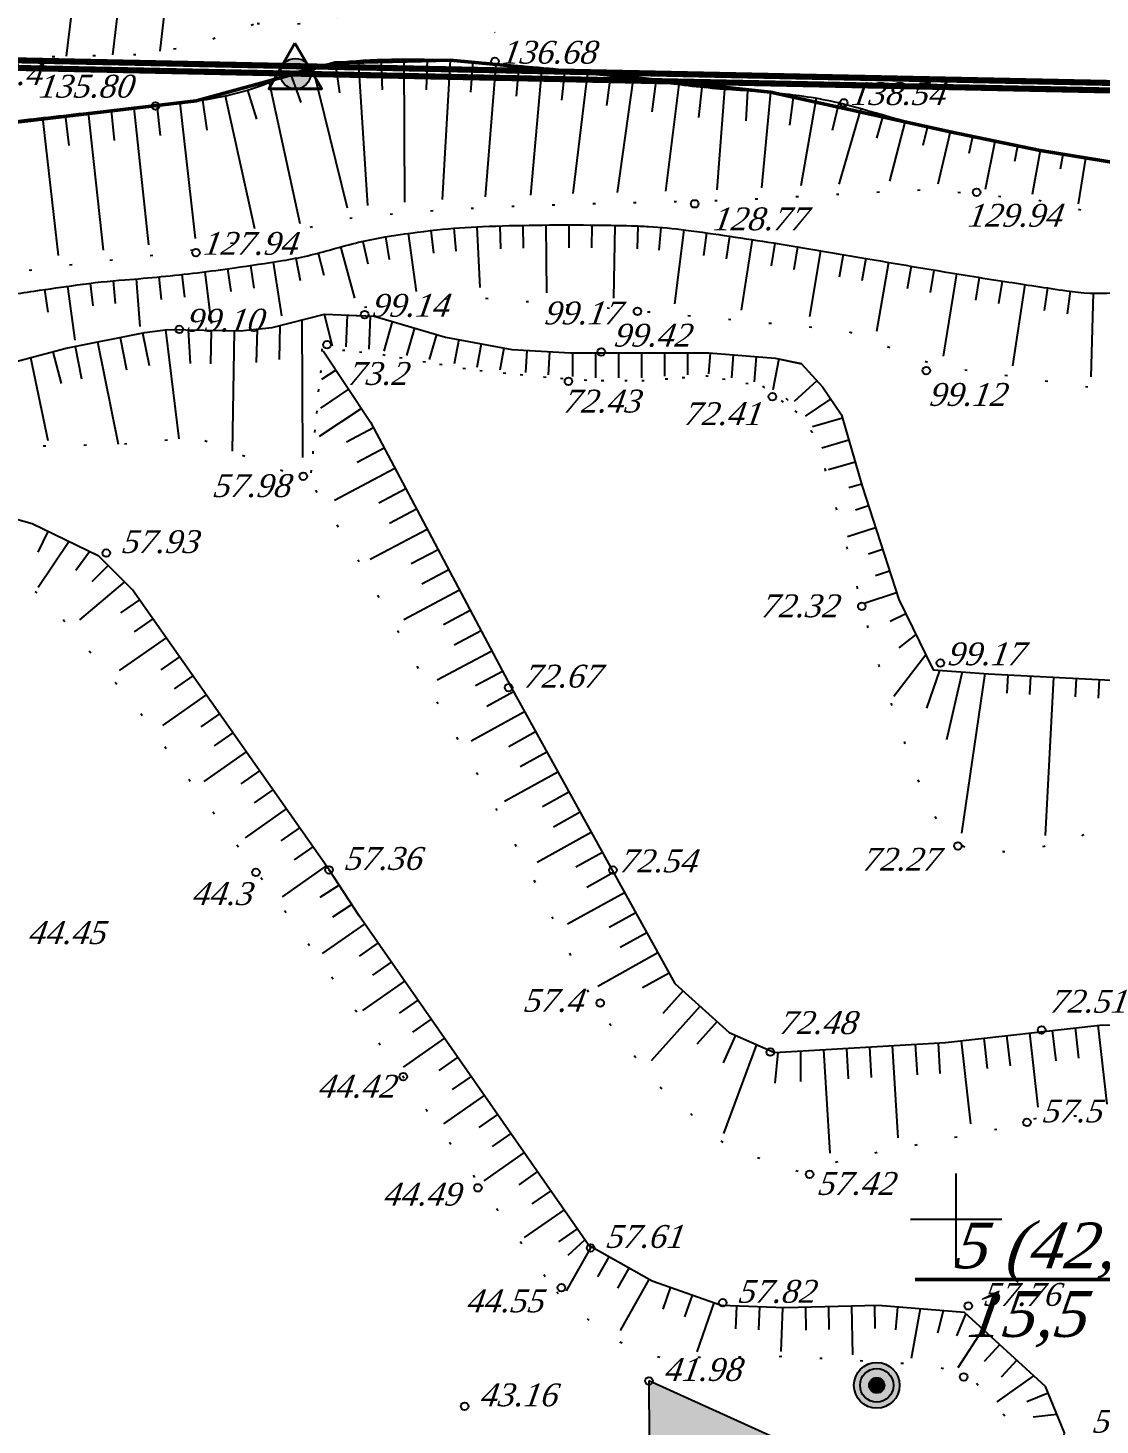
# Model space of a CAD drawing. Header units: millimetres. Extents: x 1400 to 7029, y -1119 to 1612.
# Drawn here: x 3214.1 to 3256.3, y 1404.7 to 1459.7 of the extents above; entities that cross this region are included whole.
import ezdxf
from ezdxf.lldxf.tags import DXFTag

# ---------------------------------------------------------------- set-up
doc = ezdxf.new("R2010")
doc.units = ezdxf.units.MM
doc.linetypes.add('ADOT1', pattern=[1.6, 0.1, -1.5])
for name, color, linetype in [('01_Горизонт_44', 7, 'Continuous'), ('01_Горизонт_58', 7, 'Continuous'), ('01_Горизонт_72', 7, 'Continuous'), ('01_Горизонт_86', 7, 'Continuous'), ('02_Горизонт_100', 7, 'Continuous'), ('02_Горизонт_112', 7, 'Continuous'), ('0_Лицензия', 6, 'Continuous'), ('Карьер', 7, 'Continuous'), ('кресты', 7, 'Continuous'), ('Скважины', 7, 'Continuous')]:
    doc.layers.add(name, color=color, linetype=linetype)
doc.styles.add('universw', font='timesi.ttf', dxfattribs={"oblique": 10})
tags = doc.linetypes.add('New Line1', pattern=[1.5, 1, -0.5]).pattern_tags.tags
tags[6:7] = [DXFTag(74, 4), DXFTag(75, 0), DXFTag(340, '0'), DXFTag(46, 1.0), DXFTag(50, 0.0), DXFTag(44, 0.0), DXFTag(45, 0.0)]
tags[4:5] = [DXFTag(74, 4), DXFTag(75, 0), DXFTag(340, '0'), DXFTag(46, 1.0), DXFTag(50, 0.0), DXFTag(44, 0.0), DXFTag(45, 0.0)]

# ---------------------------------------------------------------- blocks, each defined once
blk = doc.blocks.new('Licenzia')
at = {"linetype": 'New Line1', "lineweight": 25}
h = blk.add_hatch(color=6, dxfattribs=at)
h.dxf.hatch_style = 1
h.set_gradient(color1=(255, 0, 255), color2=(255, 0, 255), centered=1, tint=1, name='INVCYLINDER')
edge = h.paths.add_edge_path()
edge.add_arc((0, 0), 2, 0, 360)
at = {"color": 6, "linetype": 'Continuous', "lineweight": 40, "flags": 128}
blk.add_lwpolyline([(-0.08, 4.01), (-3.48, -1.99), (3.45, -1.99)], close=True, dxfattribs=at)
at = {"color": 10, "linetype": 'Continuous', "lineweight": 25}
blk.add_circle((0, 0), 2, dxfattribs=at)

msp = doc.modelspace()

# ---------------------------------------------------------------- hatches: boundary and pattern name
at = {"linetype": 'Continuous', "lineweight": 50}
msp.add_hatch(color=4, dxfattribs=at).paths.add_polyline_path([(3238.5433, 1406.4555), (3238.5613, 1401.9315), (3242.3683, 1399.0635), (3245.8963, 1394.2035), (3251.8573, 1397.0205), (3247.4623, 1402.4145)])
at = {"layer": 'Скважины', "linetype": 'Continuous'}
for points in [[(3248.4185, 1406.2811, 1), (3246.6185, 1406.2811, 1)], [(3247.2185, 1406.2811, 1), (3247.8185, 1406.2811, 1)]]:
    msp.add_hatch(color=5, dxfattribs=at).paths.add_polyline_path(points)

# ---------------------------------------------------------------- linework, layer by layer
at = {"color": 6, "linetype": 'Continuous', "lineweight": 60, "flags": 128}
msp.add_lwpolyline([(3374.7034, 1362.0214, 0.24, 0.24, 0), (3263.109, 1295.3115, 0.24, 0.24, 0), (3249.1634, 1263.3117, 0.24, 0.24, 0), (3217.6097, 1221.1407, 0.24, 0.24, 0), (3221.9504, 1124.988, 0.24, 0.24, 0), (3074.2504, 1171.2569, 0.24, 0.24, 0), (2925.548, 1186.5997, 0.24, 0.24, 0), (2941.5578, 1368.4142, 0.24, 0.24, 0), (2942.8387, 1415.2605, 0, 0, 0), (3036.3911, 1417.5492, 0.24, 0.24, 0), (3140.0267, 1452.3008, 0.24, 0.24, 0), (3197.9798, 1458.7744, 0.24, 0.24, 0), (3315.7553, 1456.3401, 0.24, 0.24, 0), (3351.4513, 1474.3275, 0.24, 0.24, 0), (3374.7043, 1474.2089, 0.24, 0.24, 0)], format="xyseb", dxfattribs=at)
at = {"color": 1, "linetype": 'Continuous', "lineweight": 211, "const_width": 0.24, "flags": 128}
msp.add_lwpolyline([(2943.1308, 1414.9675), (3036.4436, 1417.2504), (3140.0917, 1452.0062), (3197.9934, 1458.474), (3315.097, 1456.064), (3363.654, 1355.4312), (3262.8726, 1295.52), (3248.9023, 1263.4635), (3217.3052, 1221.2345), (3221.6314, 1125.4023), (3074.3112, 1171.5522), (2925.8727, 1186.8678), (2941.8575, 1368.3969)], close=True, dxfattribs=at)
at = {"color": 7, "linetype": 'Continuous', "lineweight": 50, "flags": 128}
msp.add_lwpolyline([(3177.8617, 1453.2989), (3178.8577, 1452.1799), (3182.4278, 1450.4499), (3185.468, 1449.7712), (3189.7525, 1454.8127), (3196.8076, 1454.4357), (3205.8715, 1454.4401), (3207.6779, 1454.5928), (3209.4141, 1455.0099), (3210.828, 1455.6923), (3220.7068, 1456.8561), (3226.1813, 1458.3536), (3230.7074, 1458.4523), (3237.0248, 1457.8627), (3243.3328, 1457.1923), (3250.4039, 1455.6352), (3253.956, 1454.9067), (3258.8677, 1454.1055)], dxfattribs=at)
at = {"color": 3, "linetype": 'Continuous'}
msp.add_lwpolyline([(3238.5433, 1406.4555), (3238.5613, 1401.9315), (3242.3683, 1399.0635), (3245.8963, 1394.2035), (3251.8573, 1397.0205), (3247.4623, 1402.4145), (3238.5433, 1406.4555)], dxfattribs=at)
at = {"layer": '01_Горизонт_44', "color": 0, "linetype": 'Continuous'}
for p, q in [((3214.866, 1439.8956), (3214.4727, 1439.0861)), ((3215.6888, 1439.4958), (3214.4906, 1437.6994)), ((3216.5115, 1439.0961), (3215.9654, 1438.3608)), ((3217.2358, 1438.5576), (3216.6011, 1437.9195)), ((3217.8844, 1437.9124), (3216.1102, 1436.4211)), ((3218.4696, 1437.2139), (3217.7333, 1436.6964)), ((3218.9956, 1436.4655), (3218.2593, 1435.948)), ((3219.5216, 1435.7171), (3217.6809, 1434.4233)), ((3220.0477, 1434.9688), (3219.3114, 1434.4512)), ((3220.5737, 1434.2204), (3219.8374, 1433.7028)), ((3221.0997, 1433.472), (3219.3857, 1432.2672)), ((3221.6257, 1432.7236), (3220.8894, 1432.206)), ((3222.1518, 1431.9752), (3221.4155, 1431.4576)), ((3222.6778, 1431.2268), (3221.009, 1430.0538)), ((3223.2038, 1430.4784), (3222.4675, 1429.9608)), ((3223.7298, 1429.73), (3222.9935, 1429.2124)), ((3224.2559, 1428.9816), (3222.6323, 1427.8404)), ((3224.7819, 1428.2332), (3224.0456, 1427.7156)), ((3225.3079, 1427.4848), (3224.5716, 1426.9673)), ((3225.8339, 1426.7364), (3224.0958, 1425.5147)), ((3226.3389, 1425.9738), (3225.5848, 1425.4825)), ((3226.8383, 1425.2073), (3226.0841, 1424.716)), ((3227.3477, 1424.4477), (3225.6755, 1423.2811)), ((3227.8711, 1423.6974), (3227.133, 1423.1825)), ((3228.3945, 1422.9472), (3227.6564, 1422.4322)), ((3228.9179, 1422.1969), (3227.2657, 1421.0443)), ((3229.4413, 1421.4467), (3228.7031, 1420.9317)), ((3229.9647, 1420.6964), (3229.2265, 1420.1815)), ((3230.488, 1419.9462), (3228.8559, 1418.8076)), ((3231.0114, 1419.196), (3230.2733, 1418.681)), ((3231.5348, 1418.4457), (3230.7967, 1417.9308)), ((3232.0582, 1417.6955), (3230.4461, 1416.5708)), ((3232.5816, 1416.9452), (3231.8435, 1416.4303)), ((3233.105, 1416.195), (3232.3668, 1415.68)), ((3233.6284, 1415.4447), (3232.0363, 1414.3341)), ((3234.1518, 1414.6945), (3233.4136, 1414.1796)), ((3234.6751, 1413.9442), (3233.937, 1413.4293)), ((3235.1985, 1413.194), (3233.6266, 1412.0974)), ((3235.7219, 1412.4438), (3234.9838, 1411.9288)), ((3236.2755, 1411.7541), (3235.2858, 1409.9968)), ((3236.0033, 1411.9915), (3235.3548, 1411.397))]:
    msp.add_line(p, q, dxfattribs=at)
at = {"layer": '01_Горизонт_44', "linetype": 'Continuous'}
for p, q in [((3236.9606, 1411.3385), (3236.5189, 1410.5543)), ((3237.7507, 1410.8935), (3237.309, 1410.1093)), ((3238.5408, 1410.4485), (3237.4073, 1408.436)), ((3239.386, 1410.1256), (3239.0889, 1409.276)), ((3240.242, 1409.8262), (3239.9449, 1408.9767)), ((3241.0979, 1409.5269), (3240.4262, 1407.6061)), ((3241.9867, 1409.4017), (3241.9541, 1408.5023)), ((3242.8929, 1409.3687), (3242.8602, 1408.4693)), ((3244.7056, 1409.3525), (3244.7278, 1408.4527)), ((3245.6121, 1409.3748), (3245.6343, 1408.4751)), ((3246.5186, 1409.3972), (3246.5658, 1407.4854)), ((3247.4251, 1409.4196), (3247.4473, 1408.5198)), ((3248.3295, 1409.3627), (3248.2577, 1408.4655)), ((3243.7991, 1409.3358), (3243.7365, 1407.6139)), ((3249.2334, 1409.2904), (3248.8722, 1407.3433)), ((3250.1373, 1409.2181), (3249.9081, 1408.3336)), ((3251.025, 1409.1087), (3250.6555, 1408.2264)), ((3251.6933, 1408.4959), (3250.7181, 1406.9756)), ((3252.3617, 1407.8831), (3251.7535, 1407.2197)), ((3253.0301, 1407.2703), (3252.4218, 1406.6069)), ((3253.6984, 1406.6574), (3252.2484, 1405.6257)), ((3254.268, 1405.9757), (3253.4355, 1405.6339)), ((3254.6125, 1405.1369), (3253.686, 1405.0238))]:
    msp.add_line(p, q, dxfattribs=at)
at = {"layer": '01_Горизонт_44', "color": 0, "linetype": 'ADOT1', "flags": 128}
msp.add_lwpolyline([(3204.1713, 1442.1979), (3209.9737, 1439.744), (3214.6926, 1437.3623), (3218.3839, 1432.9231), (3223.4209, 1426.0552), (3234.84, 1410.0272)], dxfattribs=at)
at = {"layer": '01_Горизонт_44', "color": 0, "linetype": 'Continuous', "flags": 128}
msp.add_lwpolyline([(3236.2453, 1411.6935), (3227.1269, 1424.7642), (3225.9463, 1426.5765), (3218.1977, 1437.6007), (3216.8692, 1438.9223), (3214.2449, 1440.1974), (3210.1037, 1441.3521), (3204.1753, 1442.1915)], dxfattribs=at)
at = {"layer": '01_Горизонт_44', "linetype": 'Continuous', "flags": 128}
msp.add_lwpolyline([(3248.9235, 1379.724), (3250.8758, 1381.0222), (3251.9819, 1382.511), (3253.088, 1385.7366), (3253.178, 1390.7011), (3253.2357, 1393.7554), (3254.2161, 1399.0572), (3254.9082, 1404.4166), (3254.163, 1406.2315), (3250.979, 1409.1509), (3247.5722, 1409.4232), (3243.8927, 1409.3324), (3241.3943, 1409.4232), (3238.6688, 1410.3764), (3236.1705, 1411.7835)], dxfattribs=at)
at = {"layer": '01_Горизонт_44', "linetype": 'ADOT1', "flags": 128}
msp.add_lwpolyline([(3234.8986, 1409.9679), (3236.9881, 1408.1523), (3238.9868, 1407.3806), (3244.1199, 1407.426), (3249.2075, 1407.1083), (3251.0699, 1406.7906), (3252.5689, 1405.0658), (3252.4326, 1400.7991), (3251.1559, 1393.3995), (3250.2847, 1387.8132), (3249.6312, 1384.4033), (3248.5591, 1383.098), (3247.1139, 1382.0952)], dxfattribs=at)
at = {"layer": '01_Горизонт_44', "color": 7, "linetype": 'Continuous'}
for centre in [(3217.1653, 1439.0505), (3223.0633, 1426.4745), (3225.9463, 1426.5765), (3228.8639, 1418.4399), (3231.8061, 1414.0577), (3236.2453, 1411.6935), (3235.0963, 1410.1245), (3241.4503, 1409.5305), (3251.1223, 1409.4105), (3238.5433, 1406.4555), (3250.9423, 1406.6129), (3231.2833, 1405.4565)]:
    msp.add_circle(centre, 0.15, dxfattribs=at)
at = {"layer": '01_Горизонт_58', "color": 0, "linetype": 'Continuous'}
for p, q in [((3226.2155, 1446.2531), (3225.6519, 1445.8798)), ((3226.7151, 1445.4991), (3225.6021, 1444.7618)), ((3227.2146, 1444.745), (3225.5523, 1443.6438)), ((3227.6925, 1443.9781), (3226.6323, 1443.416)), ((3228.1162, 1443.1789), (3227.056, 1442.6168)), ((3228.5399, 1442.3798), (3226.1626, 1441.1193)), ((3228.9636, 1441.5806), (3227.9034, 1441.0185)), ((3229.3873, 1440.7815), (3228.3271, 1440.2194)), ((3229.811, 1439.9823), (3227.5639, 1438.7909)), ((3230.2347, 1439.1832), (3229.1745, 1438.6211)), ((3230.6585, 1438.384), (3229.5983, 1437.8219)), ((3231.0822, 1437.5849), (3228.8838, 1436.4193)), ((3231.5059, 1436.7857), (3230.4457, 1436.2236)), ((3231.9296, 1435.9866), (3230.8694, 1435.4245)), ((3232.3533, 1435.1874), (3230.2037, 1434.0477)), ((3232.777, 1434.3883), (3231.7168, 1433.8262)), ((3233.2042, 1433.591), (3232.1544, 1433.0097)), ((3233.6423, 1432.7997), (3231.5448, 1431.6383)), ((3234.0805, 1432.0084), (3233.0307, 1431.4271)), ((3234.5186, 1431.2171), (3233.4688, 1430.6358)), ((3234.9568, 1430.4257), (3232.858, 1429.2636)), ((3235.3949, 1429.6344), (3234.3451, 1429.0531)), ((3235.8331, 1428.8431), (3234.7833, 1428.2618)), ((3236.2712, 1428.0518), (3234.139, 1426.8712)), ((3236.7094, 1427.2604), (3235.6596, 1426.6792)), ((3237.1475, 1426.4691), (3236.0977, 1425.8878)), ((3237.5857, 1425.6778), (3235.3381, 1424.4333)), ((3238.0238, 1424.8865), (3236.974, 1424.3052)), ((3238.462, 1424.0951), (3237.4122, 1423.5139)), ((3238.9002, 1423.3038), (3236.5271, 1421.9899)), ((3239.3383, 1422.5125), (3238.2885, 1421.9312)), ((3239.8911, 1421.8125), (3239.0896, 1420.9193)), ((3240.5643, 1421.2083), (3238.6366, 1419.0602)), ((3241.2375, 1420.6042), (3240.436, 1419.7111)), ((3255.3316, 1420.3581), (3255.4668, 1419.1658)), ((3256.2304, 1420.46), (3256.5821, 1417.3578)), ((3241.9559, 1420.0697), (3241.4648, 1418.9747)), ((3250.8378, 1419.8487), (3251.208, 1416.5826)), ((3251.7365, 1419.9506), (3251.8717, 1418.7582)), ((3252.6353, 1420.0525), (3252.7705, 1418.8601)), ((3253.5341, 1420.1544), (3253.8654, 1417.2316)), ((3254.4328, 1420.2563), (3254.568, 1419.0639)), ((3242.7812, 1419.6995), (3241.4814, 1416.1975)), ((3243.6171, 1419.3869), (3243.5045, 1418.1781)), ((3244.52, 1419.4406), (3244.5153, 1418.2382)), ((3245.423, 1419.4942), (3245.6647, 1415.4238)), ((3246.3259, 1419.5478), (3246.397, 1418.3499)), ((3247.2288, 1419.6015), (3247.3, 1418.4036)), ((3248.1318, 1419.6551), (3248.3474, 1416.0245)), ((3249.0347, 1419.7087), (3249.1059, 1418.5108)), ((3249.9376, 1419.7624), (3250.0088, 1418.5645))]:
    msp.add_line(p, q, dxfattribs=at)
at = {"layer": '01_Горизонт_58', "color": 0, "linetype": 'ADOT1', "flags": 128}
msp.add_lwpolyline([(3246.5929, 1328.3785), (3247.0099, 1331.4339), (3248.3724, 1336.9337), (3249.9871, 1342.7861), (3250.5988, 1344.8693), (3253.1649, 1353.4763), (3255.0119, 1359.0825), (3256.1485, 1366.3209), (3257.5748, 1373.3798), (3259.1376, 1380.2633), (3262.4856, 1390.5925), (3263.6223, 1395.2052), (3264.4037, 1399.605), (3264.5457, 1403.0822), (3263.4104, 1406.5944), (3262.2738, 1409.362), (3262.7, 1410.8523), (3263.6946, 1412.2716), (3265.4705, 1413.7618), (3265.9678, 1415.6069), (3264.547, 1416.9552), (3262.4869, 1417.381), (3260.0006, 1417.0972), (3253.8913, 1416.8133), (3252.3995, 1416.3875), (3247.2848, 1415.394), (3244.4259, 1414.6959), (3241.7264, 1415.6185), (3238.7428, 1418.2441), (3236.3986, 1421.2956), (3233.9122, 1426.405), (3232.2784, 1429.4565), (3226.986, 1438.9658), (3225.2101, 1441.8753), (3225.7071, 1447.0696)], dxfattribs=at)
at = {"layer": '01_Горизонт_58', "color": 0, "linetype": 'Continuous', "flags": 128}
msp.add_lwpolyline([(3225.716, 1447.0072), (3227.5717, 1444.2059), (3233.0978, 1433.7831), (3239.5628, 1422.1071), (3241.7106, 1420.1797), (3243.4943, 1419.3796), (3250.2289, 1419.7797), (3256.3014, 1420.4681), (3261.293, 1420.5138), (3263.4911, 1420.4681), (3266.193, 1419.1872), (3268.1164, 1416.9913), (3268.7575, 1415.1157), (3268.9925, 1409.8399), (3268.7178, 1408.3302), (3266.5196, 1407.7813), (3265.8327, 1407.2781), (3265.7411, 1406.9578), (3265.9243, 1406.0886), (3267.115, 1404.396)], dxfattribs=at)
at = {"layer": '01_Горизонт_58', "color": 7, "linetype": 'Continuous'}
for centre in [(3233.0173, 1433.7555), (3237.1236, 1426.5666), (3236.6233, 1421.3355), (3254.0122, 1420.2762), (3243.3253, 1419.4035), (3253.4353, 1416.6345), (3244.8733, 1414.5945)]:
    msp.add_circle(centre, 0.15, dxfattribs=at)
at = {"layer": '01_Горизонт_72', "color": 0, "linetype": 'Continuous'}
for p, q in [((3226.6563, 1448.4169), (3226.6042, 1447.1664)), ((3227.56, 1448.3793), (3227.5059, 1447.0799)), ((3228.4349, 1448.1652), (3228.0946, 1446.9942)), ((3229.3035, 1447.9129), (3228.9897, 1446.8328)), ((3230.1721, 1447.6605), (3229.8847, 1446.6714)), ((3231.0526, 1447.4581), (3230.8724, 1446.4995)), ((3231.9415, 1447.291), (3231.7654, 1446.3536)), ((3232.8305, 1447.124), (3232.6673, 1446.2557)), ((3233.7285, 1447.0314), (3233.6778, 1446.1544)), ((3234.6315, 1446.9792), (3234.5791, 1446.0724)), ((3235.5347, 1446.9318), (3235.5347, 1446.0045)), ((3236.4392, 1446.9318), (3236.4392, 1445.9555)), ((3237.3437, 1446.9318), (3237.3437, 1445.9555)), ((3238.2482, 1446.9318), (3238.2482, 1445.9555)), ((3239.1527, 1446.9318), (3239.1527, 1446.0094)), ((3240.0572, 1446.9318), (3240.0572, 1446.0696)), ((3240.9616, 1446.9274), (3240.8968, 1446.1085)), ((3241.8633, 1446.856), (3241.7916, 1445.9507)), ((3242.765, 1446.7847), (3242.6865, 1445.7928)), ((3243.6642, 1446.6958), (3243.4196, 1445.4714))]:
    msp.add_line(p, q, dxfattribs=at)
at = {"layer": '01_Горизонт_72', "linetype": 'Continuous'}
for p, q in [((3245.1611, 1445.8375), (3244.2657, 1445.012)), ((3245.7038, 1445.1222), (3244.6924, 1444.4397)), ((3246.1666, 1444.3569), (3244.9858, 1444.0147)), ((3246.4171, 1443.4922), (3245.3597, 1443.1858)), ((3246.6677, 1442.6275), (3245.6207, 1442.3241)), ((3246.9183, 1441.7628), (3246.4233, 1441.6194)), ((3247.1928, 1440.9054), (3246.6784, 1440.7392)), ((3247.4697, 1440.0488), (3246.3688, 1439.6929)), ((3247.7466, 1439.1922), (3247.1911, 1439.0126)), ((3248.0235, 1438.3356), (3247.468, 1438.156)), ((3248.3004, 1437.479), (3247.0637, 1437.0792)), ((3248.661, 1436.6562), (3248.0499, 1436.3559)), ((3249.058, 1435.8482), (3248.3854, 1435.3181)), ((3249.4551, 1435.0402), (3248.1925, 1433.405)), ((3249.9854, 1434.4305), (3249.4758, 1432.9431)), ((3250.8835, 1434.3679), (3250.2628, 1431.6941)), ((3251.7816, 1434.3053), (3250.8605, 1428.0203)), ((3252.6805, 1434.2561), (3252.6426, 1433.5287)), ((3253.5795, 1434.2094), (3253.5417, 1433.4819)), ((3254.4786, 1434.1626), (3254.154, 1427.9242)), ((3255.3776, 1434.1158), (3255.3398, 1433.3883)), ((3256.2767, 1434.069), (3256.2388, 1433.3416))]:
    msp.add_line(p, q, dxfattribs=at)
at = {"layer": '01_Горизонт_72', "color": 0, "linetype": 'Continuous', "flags": 128}
msp.add_lwpolyline([(3226.6563, 1448.4169), (3227.7211, 1448.3726), (3230.5321, 1447.5559), (3233.143, 1447.0652), (3235.4518, 1446.9318), (3240.9063, 1446.9318), (3243.5172, 1446.7252), (3244.5512, 1446.5186)], dxfattribs=at)
at = {"layer": '01_Горизонт_72', "color": 0, "linetype": 'ADOT1', "flags": 128}
msp.add_lwpolyline([(3226.4712, 1447.0433), (3227.8362, 1446.9013), (3231.6445, 1446.2596), (3234.3975, 1445.9845), (3236.2787, 1445.847), (3238.3434, 1445.847), (3240.8211, 1446.0304), (3243.0235, 1445.6179), (3244.4, 1444.5636)], dxfattribs=at)
at = {"layer": '01_Горизонт_72', "linetype": 'Continuous', "flags": 128}
msp.add_lwpolyline([(3244.5508, 1446.4994), (3245.3849, 1445.5947), (3246.1261, 1444.4964), (3246.9414, 1441.6828), (3248.3845, 1437.2187), (3249.7466, 1434.4471), (3251.9157, 1434.2959), (3256.7585, 1434.044), (3261.4499, 1434.2455), (3265.5865, 1434.5983), (3269.2186, 1434.3463), (3277.3151, 1433.2881), (3279.232, 1431.6251), (3280.0896, 1428.7023), (3280.8463, 1424.9228), (3280.7958, 1421.5968), (3280.8921, 1415.2526), (3279.8245, 1404.9428), (3277.9739, 1395.8417), (3277.1865, 1392.8217)], dxfattribs=at)
at = {"layer": '01_Горизонт_72', "color": 7, "linetype": 'Continuous'}
for centre in [(3227.3464, 1448.4406), (3225.8623, 1447.2525), (3236.6659, 1446.9674), (3235.3749, 1445.8144), (3243.4068, 1445.2071), (3246.9301, 1436.9531), (3250.0261, 1434.7195), (3250.7127, 1427.521)]:
    msp.add_circle(centre, 0.15, dxfattribs=at)
at = {"layer": '01_Горизонт_86', "color": 0, "linetype": 'Continuous'}
for p, q in [((3226.6563, 1448.4169), (3226.6042, 1447.1664)), ((3227.56, 1448.3793), (3227.5059, 1447.0799)), ((3228.4349, 1448.1652), (3228.0946, 1446.9942)), ((3229.3035, 1447.9129), (3228.9897, 1446.8328)), ((3230.1721, 1447.6605), (3229.8847, 1446.6714)), ((3231.0526, 1447.4581), (3230.8724, 1446.4995)), ((3231.9415, 1447.291), (3231.7654, 1446.3536)), ((3232.8305, 1447.124), (3232.6673, 1446.2557)), ((3233.7285, 1447.0314), (3233.6778, 1446.1544)), ((3234.6315, 1446.9792), (3234.5791, 1446.0724)), ((3235.5347, 1446.9318), (3235.5347, 1446.0045)), ((3236.4392, 1446.9318), (3236.4392, 1445.9555)), ((3237.3437, 1446.9318), (3237.3437, 1445.9555)), ((3238.2482, 1446.9318), (3238.2482, 1445.9555)), ((3239.1527, 1446.9318), (3239.1527, 1446.0094)), ((3240.0572, 1446.9318), (3240.0572, 1446.0696)), ((3240.9616, 1446.9274), (3240.8968, 1446.1085)), ((3241.8633, 1446.856), (3241.7916, 1445.9507)), ((3242.765, 1446.7847), (3242.6865, 1445.7928)), ((3243.6642, 1446.6958), (3243.4196, 1445.4714))]:
    msp.add_line(p, q, dxfattribs=at)
at = {"layer": '01_Горизонт_86', "linetype": 'Continuous'}
for p, q in [((3245.1611, 1445.8375), (3244.2657, 1445.012)), ((3245.7038, 1445.1222), (3244.6924, 1444.4397)), ((3246.1666, 1444.3569), (3244.9858, 1444.0147)), ((3246.4171, 1443.4922), (3245.3597, 1443.1858)), ((3246.6677, 1442.6275), (3245.6207, 1442.3241)), ((3246.9183, 1441.7628), (3246.4233, 1441.6194)), ((3247.1928, 1440.9054), (3246.6784, 1440.7392)), ((3247.4697, 1440.0488), (3246.3688, 1439.6929)), ((3247.7466, 1439.1922), (3247.1911, 1439.0126)), ((3248.0235, 1438.3356), (3247.468, 1438.156)), ((3248.3004, 1437.479), (3247.0637, 1437.0792)), ((3248.661, 1436.6562), (3248.0499, 1436.3559)), ((3249.058, 1435.8482), (3248.3854, 1435.3181)), ((3249.4551, 1435.0402), (3248.1925, 1433.405)), ((3249.9854, 1434.4305), (3249.4758, 1432.9431)), ((3250.8835, 1434.3679), (3250.2628, 1431.6941)), ((3251.7816, 1434.3053), (3250.8605, 1428.0203)), ((3252.6805, 1434.2561), (3252.6426, 1433.5287)), ((3253.5795, 1434.2094), (3253.5417, 1433.4819)), ((3254.4786, 1434.1626), (3254.154, 1427.9242)), ((3255.3776, 1434.1158), (3255.3398, 1433.3883)), ((3256.2767, 1434.069), (3256.2388, 1433.3416))]:
    msp.add_line(p, q, dxfattribs=at)
at = {"layer": '01_Горизонт_86', "color": 0, "linetype": 'ADOT1', "flags": 128}
msp.add_lwpolyline([(3226.4712, 1447.0433), (3227.8362, 1446.9013), (3231.6445, 1446.2596), (3234.3975, 1445.9845), (3236.2787, 1445.847), (3238.3434, 1445.847), (3240.8211, 1446.0304), (3243.0235, 1445.6179), (3244.4, 1444.5636)], dxfattribs=at)
at = {"layer": '01_Горизонт_86', "linetype": 'Continuous', "flags": 128}
msp.add_lwpolyline([(3244.5508, 1446.4994), (3245.3849, 1445.5947), (3246.1261, 1444.4964), (3246.9414, 1441.6828), (3248.3845, 1437.2187), (3249.7466, 1434.4471), (3251.9157, 1434.2959), (3256.7585, 1434.044), (3261.4499, 1434.2455), (3265.5865, 1434.5983), (3269.2186, 1434.3463), (3277.3151, 1433.2881), (3279.232, 1431.6251), (3280.0896, 1428.7023), (3280.8463, 1424.9228), (3280.7958, 1421.5968), (3280.8921, 1415.2526), (3279.8245, 1404.9428), (3277.9739, 1395.8417), (3277.1865, 1392.8217)], dxfattribs=at)
at = {"layer": '01_Горизонт_86', "linetype": 'ADOT1', "flags": 128}
msp.add_lwpolyline([(3274.6316, 1393.3015, 0.0020134), (3274.9897, 1394.8329, 0.0089126), (3275.0631, 1395.1805, 0.0048449), (3276.0906, 1400.8161, 0.0050339), (3276.9722, 1406.2586, 0.0183134), (3277.9983, 1415.229, 0.0439116), (3277.9587, 1419.0003, 0.0003073), (3277.8183, 1420.4161, 0.0001973), (3277.5973, 1422.6209, 0.000379), (3277.4536, 1424.0383, 0.0002643), (3277.245, 1426.0703, 0.0905494), (3276.6254, 1428.1972, 0.1225295), (3275.5537, 1429.4493, 0.0745393), (3274.2335, 1430.1203, 0.0582693), (3272.3826, 1430.5052, 0.0051551), (3270.3191, 1430.6672, 0.0102771), (3269.282, 1430.7164, 0.0067247), (3266.7768, 1430.7501, 0.0090382), (3264.9129, 1430.7164, 0.0202118), (3263.1961, 1430.5847, 0.0183197), (3261.319, 1430.2941, 0.0277738), (3259.9182, 1429.9427, 0.0213223), (3258.1479, 1429.3085, 0.0531839), (3256.8701, 1428.6223, -0.0509763), (3255.5405, 1427.9006, -0.0411602), (3254.6976, 1427.6277, -0.023055), (3253.1446, 1427.3374, -0.0749534), (3251.3797, 1427.3568, -0.1437747), (3250.5372, 1427.7598, -0.0807594), (3249.8762, 1428.5808, -0.0431692), (3249.0573, 1430.3644, -0.0064624), (3247.7988, 1434.0246, -0.0125972), (3247.2252, 1435.9257, -0.0048742), (3246.6125, 1438.2461, 0.0049618), (3246.0103, 1440.5255, 0.0091363), (3245.1458, 1443.4602, 0.0755264), (3244.982, 1443.7944, 0.0018486), (3244.8649, 1443.9621, 0.0010531), (3244.6574, 1444.2552, 0.0007081), (3244.5883, 1444.3522, 0.00018), (3244.3157, 1444.7331, 0.0492161), (3244.0202, 1445.0701, 0.0324442), (3243.4956, 1445.5012)], format="xyb", dxfattribs=at)
at = {"layer": '01_Горизонт_86', "color": 7, "linetype": 'Continuous'}
for centre in [(3227.3464, 1448.4406), (3225.8623, 1447.2525), (3236.6659, 1446.9674), (3235.3749, 1445.8144), (3243.4068, 1445.2071), (3246.9301, 1436.9531), (3250.0261, 1434.7195), (3250.7127, 1427.521)]:
    msp.add_circle(centre, 0.15, dxfattribs=at)
at = {"layer": '02_Горизонт_100', "color": 0, "linetype": 'Continuous'}
for p, q in [((3247.978, 1450.4973), (3247.5113, 1447.7722)), ((3248.872, 1450.3453), (3248.7222, 1449.4578)), ((3249.7665, 1450.1954), (3249.6188, 1449.3076)), ((3250.6613, 1450.0477), (3250.1289, 1446.7988)), ((3251.5564, 1449.9024), (3251.4142, 1449.0137)), ((3252.4523, 1449.7616), (3252.315, 1448.8721)), ((3253.3488, 1449.6244), (3252.8616, 1446.4209)), ((3254.2455, 1449.4888), (3254.1118, 1448.5988)), ((3255.1426, 1449.356), (3255.0247, 1448.4638)), ((3256.0462, 1449.2842), (3255.9563, 1445.9904))]:
    msp.add_line(p, q, dxfattribs=at)
at = {"layer": '02_Горизонт_100', "color": 7, "linetype": 'Continuous'}
for centre in [(3251.4491, 1453.2554), (3249.4683, 1446.2373)]:
    msp.add_circle(centre, 0.15, dxfattribs=at)
at = {"layer": '02_Горизонт_112', "color": 0, "linetype": 'Continuous'}
for p, q in [((3247.978, 1450.4973), (3247.5113, 1447.7722)), ((3248.872, 1450.3453), (3248.7222, 1449.4578)), ((3249.7665, 1450.1954), (3249.6188, 1449.3076)), ((3250.6613, 1450.0477), (3250.1289, 1446.7988)), ((3251.5564, 1449.9024), (3251.4142, 1449.0137)), ((3252.4523, 1449.7616), (3252.315, 1448.8721)), ((3253.3488, 1449.6244), (3252.8616, 1446.4209)), ((3254.2455, 1449.4888), (3254.1118, 1448.5988)), ((3255.1426, 1449.356), (3255.0247, 1448.4638)), ((3256.0462, 1449.2842), (3255.9563, 1445.9904))]:
    msp.add_line(p, q, dxfattribs=at)
at = {"layer": '02_Горизонт_112', "color": 7, "linetype": 'Continuous'}
for centre in [(3251.4491, 1453.2554), (3249.4683, 1446.2373)]:
    msp.add_circle(centre, 0.15, dxfattribs=at)
at = {"layer": 'Карьер', "linetype": 'Continuous'}
for p, q in [((3216.3886, 1465.2636), (3215.5931, 1458.6111)), ((3218.1759, 1465.0499), (3217.4119, 1458.6616)), ((3219.9638, 1464.8416), (3219.2784, 1458.8102))]:
    msp.add_line(p, q, dxfattribs=at)
at = {"layer": 'Карьер', "color": 7, "linetype": 'Continuous'}
for p, q in [((3226.1813, 1458.3536), (3226.3498, 1457.1655)), ((3227.0835, 1458.44), (3227.4628, 1452.7299)), ((3227.9889, 1458.4856), (3228.0301, 1457.2863)), ((3228.8952, 1458.5022), (3228.9085, 1452.8726)), ((3229.8017, 1458.4907), (3229.7687, 1457.2912)), ((3230.7074, 1458.4523), (3230.3934, 1452.976)), ((3231.6117, 1458.3886), (3231.5191, 1457.1922)), ((3232.5155, 1458.317), (3232.091, 1453.0794)), ((3224.4241, 1457.9193), (3224.8285, 1456.7895)), ((3225.2917, 1458.181), (3226.6599, 1452.6457)), ((3233.4189, 1458.2422), (3233.3177, 1457.0464)), ((3234.3221, 1458.164), (3233.879, 1453.1484)), ((3235.2247, 1458.0791), (3235.1015, 1456.8854)), ((3236.1255, 1457.9773), (3235.543, 1453.2023)), ((3237.0248, 1457.8627), (3236.8669, 1456.6731)), ((3222.7281, 1457.2806), (3223.0806, 1456.1336)), ((3223.583, 1457.5813), (3224.7982, 1452.0284)), ((3237.9229, 1457.739), (3237.2954, 1453.2471)), ((3238.8212, 1457.6169), (3238.664, 1456.4272)), ((3239.7204, 1457.5014), (3239.1961, 1453.2955)), ((3240.6212, 1457.3994), (3240.5008, 1456.2054)), ((3241.5242, 1457.3196), (3241.223, 1453.3487)), ((3242.4289, 1457.2615), (3242.3563, 1456.0637)), ((3219.1586, 1456.6816), (3219.2888, 1455.4887)), ((3220.0596, 1456.7818), (3220.6659, 1451.4314)), ((3220.9598, 1456.8885), (3221.1253, 1455.6999)), ((3221.8518, 1457.0492), (3223.0084, 1451.8343)), ((3243.3328, 1457.1923), (3242.9841, 1453.4258)), ((3244.234, 1457.0944), (3244.0855, 1455.9036)), ((3245.1308, 1456.9623), (3244.5268, 1453.5071)), ((3246.0191, 1456.7816), (3245.7647, 1455.6873)), ((3214.6523, 1456.1911), (3215.2764, 1450.768)), ((3215.5531, 1456.2935), (3215.687, 1455.101)), ((3216.4542, 1456.3933), (3217.0459, 1450.9772)), ((3217.3555, 1456.4904), (3217.4823, 1455.2971)), ((3218.2571, 1456.5851), (3218.8241, 1451.1845)), ((3246.896, 1456.552), (3246.0292, 1453.5794)), ((3247.768, 1456.304), (3247.5129, 1455.3822)), ((3248.6434, 1456.0685), (3248.0213, 1453.6882)), ((3249.5221, 1455.8456), (3249.3365, 1455.0915)), ((3250.4039, 1455.6352), (3249.9278, 1453.5742)), ((3251.2887, 1455.4374), (3251.147, 1454.7815)), ((3252.176, 1455.2516), (3251.7916, 1453.3671)), ((3253.0651, 1455.0748), (3252.9483, 1454.4718)), ((3253.956, 1454.9067), (3253.6363, 1453.1658)), ((3254.8484, 1454.7473), (3254.7471, 1454.1634)), ((3255.7424, 1454.5968), (3255.4482, 1452.7961))]:
    msp.add_line(p, q, dxfattribs=at)
at = {"layer": 'Карьер', "color": 0, "linetype": 'Continuous'}
for p, q in [((3229.9564, 1451.7504), (3230.0587, 1450.8562)), ((3230.8588, 1451.8396), (3230.9322, 1450.9426)), ((3231.7638, 1451.8981), (3231.8772, 1449.5094)), ((3232.6701, 1451.9316), (3232.6978, 1451.032)), ((3233.5767, 1451.9546), (3233.5946, 1451.0547)), ((3234.4835, 1451.9678), (3234.5084, 1449.2992)), ((3235.3904, 1451.9716), (3235.3895, 1451.0716)), ((3236.2972, 1451.966), (3236.2871, 1451.066)), ((3237.204, 1451.952), (3237.1479, 1449.0875)), ((3238.1106, 1451.929), (3238.0754, 1451.0297)), ((3239.0157, 1451.8724), (3238.9397, 1450.9756)), ((3239.9174, 1451.7766), (3239.5449, 1448.8647)), ((3227.2707, 1451.3228), (3227.4653, 1450.4441)), ((3228.1607, 1451.4963), (3228.3105, 1450.6089)), ((3229.0569, 1451.6353), (3229.3803, 1449.3499)), ((3240.8162, 1451.6554), (3240.6925, 1450.764)), ((3241.714, 1451.5273), (3241.5835, 1450.6369)), ((3242.6108, 1451.3924), (3242.1825, 1448.6172)), ((3243.5065, 1451.2507), (3243.3628, 1450.3623)), ((3224.6327, 1450.6606), (3224.8056, 1449.7774)), ((3225.5172, 1450.8603), (3225.7404, 1449.9884)), ((3226.3906, 1451.1042), (3226.9451, 1449.0923)), ((3244.4016, 1451.1047), (3244.2554, 1450.2166)), ((3245.2962, 1450.9561), (3244.8624, 1448.3659)), ((3246.1905, 1450.805), (3246.0393, 1449.9178)), ((3247.0843, 1450.6514), (3246.9306, 1449.7647)), ((3221.0455, 1450.1238), (3221.297, 1448.0831)), ((3221.9447, 1450.2413), (3222.0679, 1449.3498)), ((3222.8423, 1450.3707), (3222.9748, 1449.4805)), ((3223.7387, 1450.5081), (3224.0722, 1448.3934)), ((3215.635, 1449.5526), (3215.9351, 1447.4286)), ((3216.5337, 1449.6745), (3216.6435, 1448.7813)), ((3217.4353, 1449.7715), (3217.518, 1448.8753)), ((3218.3392, 1449.8456), (3218.4948, 1447.9661)), ((3219.2425, 1449.9264), (3219.3286, 1449.0305)), ((3220.1446, 1450.0191), (3220.2425, 1449.1245)), ((3214.7372, 1449.4249), (3214.8648, 1448.534)), ((3225.7528, 1448.4521), (3226.0665, 1447.2155)), ((3223.1074, 1447.8706), (3223.0671, 1446.5479)), ((3223.9993, 1448.0073), (3223.9764, 1446.6671)), ((3224.8761, 1448.2297), (3224.9006, 1442.8134)), ((3216.8239, 1447.3635), (3217.6336, 1443.3324)), ((3217.7107, 1447.5416), (3217.9668, 1446.2664)), ((3218.5975, 1447.7197), (3218.8549, 1446.4385)), ((3219.4941, 1447.8379), (3220.0292, 1443.5527)), ((3220.3977, 1447.8366), (3220.4721, 1446.5151)), ((3221.3021, 1447.821), (3221.2793, 1446.5012)), ((3222.2064, 1447.8054), (3222.1248, 1443.0623)), ((3215.0577, 1446.9754), (3215.3865, 1445.7259)), ((3215.9371, 1447.1854), (3216.1932, 1445.9102)), ((3214.183, 1446.7452), (3214.8705, 1443.4855))]:
    msp.add_line(p, q, dxfattribs=at)
at = {"layer": 'Карьер', "color": 7, "linetype": 'ADOT1', "flags": 128}
for points in [[(3243.0233, 1465.0167), (3239.1275, 1465.144), (3235.732, 1465.6943), (3232.6163, 1466.1992), (3230.3403, 1466.5681), (3228.7575, 1466.0612), (3227.2663, 1465.2587), (3225.5671, 1464.3443), (3223.9021, 1463.4483), (3222.979, 1462.6837), (3223.0593, 1459.9061), (3224.698, 1459.8901), (3226.7704, 1460.2272), (3228.9139, 1460.5759), (3231.2206, 1460.2112), (3232.4737, 1459.5529)], [(3202.9225, 1461.578), (3204.4397, 1460.3819), (3206.7589, 1459.4749), (3208.8159, 1458.9509), (3211.8611, 1458.5075), (3215.4912, 1458.6083), (3218.5744, 1458.6939), (3220.5956, 1459.0279), (3223.0593, 1459.9061)], [(3188.7657, 1450.7604), (3192.7966, 1450.4919), (3198.0174, 1450.607), (3202.1634, 1449.6482), (3205.4265, 1449.1114), (3209.4189, 1449.5716), (3215.5228, 1450.3769), (3220.1294, 1450.9138), (3223.9414, 1451.569), (3226.5903, 1452.2209), (3229.2775, 1452.4894), (3232.387, 1452.6811), (3235.7405, 1452.7938), (3241.8827, 1452.9472), (3246.6045, 1453.2156), (3249.6372, 1453.369), (3253.8734, 1452.9451), (3258.7872, 1451.833), (3263.509, 1450.9509), (3267.247, 1450.3706), (3271.201, 1449.6804), (3276.3067, 1449.527)]]:
    msp.add_lwpolyline(points, dxfattribs=at)
at = {"layer": 'Карьер', "color": 7, "linetype": 'Continuous', "flags": 128}
msp.add_lwpolyline([(3211.7713, 1455.8486, -0.0020297), (3214.892, 1456.2186, -0.0025854), (3218.0393, 1456.5623, 0.0030502), (3220.7068, 1456.8561, 0.0730967), (3223.8922, 1457.7095, -0.0824328), (3226.7344, 1458.4146, -0.0196751), (3228.9622, 1458.5023, -0.01897), (3231.2729, 1458.4146, -0.0033377), (3234.5955, 1458.1397, -0.0077469), (3236.0241, 1457.9896, -0.0050357), (3237.7353, 1457.7654, 0.0042084), (3239.7825, 1457.4937, 0.017089), (3242.2747, 1457.2704, -0.0193505), (3244.475, 1457.0633, -0.0379058), (3246.9021, 1456.5502, 0.019243), (3251.6372, 1455.3631, 0.0184092), (3258.3445, 1454.2095, -0.0190363)], format="xyb", dxfattribs=at)
at = {"layer": 'Карьер', "color": 0, "linetype": 'Continuous', "flags": 128}
msp.add_lwpolyline([(3212.1874, 1449.0546, -0.0006996), (3214.3307, 1449.3665, -0.0008861), (3216.0237, 1449.6074, -0.0158348), (3217.9039, 1449.811, 0.0104443), (3220.7573, 1450.089, 0.0059397), (3222.2199, 1450.28, 0.0045726), (3224.114, 1450.568, 0.0318315), (3226.0759, 1451.0143, -0.0299982), (3228.1558, 1451.4955, -0.015051), (3230.185, 1451.7758, -0.0170536), (3231.9881, 1451.9078, -0.0062719), (3234.0851, 1451.9632, -0.0061246), (3236.2332, 1451.9667, -0.0037461), (3237.8575, 1451.9372, -0.0090078), (3238.5326, 1451.9078, -0.0173372), (3239.9957, 1451.7664, -0.0073039), (3243.4471, 1451.2603, -0.0029011), (3247.1631, 1450.6378, 0.0026897), (3251.1707, 1449.9646, 0.0021368), (3252.5657, 1449.7441, 0.0012243), (3255.0031, 1449.3756, 0.0522581), (3256.8171, 1449.2972, -0.0444166)], format="xyb", dxfattribs=at)
at = {"layer": 'Карьер', "color": 0, "linetype": 'ADOT1', "flags": 128}
for points in [[(3272.6382, 1440.5662), (3266.4185, 1441.9783), (3262.0835, 1443.9553), (3256.0522, 1445.5557), (3249.9267, 1446.4029), (3246.2513, 1447.8151), (3237.2044, 1448.6623), (3231.3616, 1449.133), (3226.9397, 1448.6753), (3225.8648, 1448.479)], [(3093.2336, 1413.2572), (3094.956, 1415.1785), (3098.2571, 1418.1035), (3102.1325, 1420.2255), (3109.3102, 1423.3824), (3115.6421, 1425.2617), (3122.0761, 1427.4254), (3126.3432, 1428.7088), (3132.354, 1431.4589), (3134.0625, 1431.8795), (3136.4484, 1432.292), (3139.0179, 1433.4379), (3140.9909, 1434.4921), (3142.6951, 1436.8895), (3144.4387, 1440.0521), (3146.1822, 1441.9772), (3148.9584, 1443.7346), (3151.168, 1444.3824), (3153.6179, 1445.1502), (3159.438, 1446.2311), (3162.8486, 1446.3031), (3167.0119, 1446.184), (3169.5098, 1446.208), (3173.0404, 1445.7281), (3175.2741, 1445.4402), (3177.0086, 1444.0234), (3179.4926, 1441.4778), (3181.9339, 1440.1515), (3184.161, 1438.9107), (3186.1953, 1439.852), (3187.8656, 1440.7077), (3189.3199, 1441.2659), (3192.0399, 1441.1757), (3196.4151, 1441.0188), (3204.1292, 1442.2564), (3208.1381, 1442.7145), (3211.33, 1443.2908), (3213.522, 1443.2524), (3217.5984, 1443.3292), (3220.6917, 1443.6136), (3225.2101, 1441.8753), (3225.6811, 1447.1255), (3227.8362, 1446.9013), (3231.6445, 1446.2596), (3234.3975, 1445.9845), (3236.2787, 1445.847), (3238.3434, 1445.847), (3240.8211, 1446.0304), (3243.0235, 1445.6179), (3244.4, 1444.5636)]]:
    msp.add_lwpolyline(points, dxfattribs=at)
at = {"layer": 'Карьер', "color": 0, "linetype": 'Continuous', "flags": 128}
msp.add_lwpolyline([(3187.9171, 1446.5737), (3189.9177, 1446.7349), (3194.6844, 1446.7349), (3199.6282, 1446.2904), (3204.8769, 1446.2904), (3206.7484, 1445.8416), (3208.8883, 1445.6458), (3210.3421, 1445.6621), (3212.8577, 1446.3964), (3215.5922, 1447.1161), (3218.6796, 1447.7362), (3219.5943, 1447.8504), (3222.4367, 1447.8014), (3223.7027, 1447.932), (3225.7609, 1448.4542), (3227.7211, 1448.3726), (3230.5321, 1447.5559), (3233.143, 1447.0652), (3235.4518, 1446.9318), (3240.9063, 1446.9318), (3243.5172, 1446.7252), (3244.5512, 1446.499)], dxfattribs=at)
at = {"layer": 'Карьер', "color": 7, "linetype": 'Continuous'}
for centre in [(3232.4751, 1458.4067), (3219.1062, 1456.6506), (3246.2161, 1456.7777), (3240.3459, 1452.8012), (3220.6986, 1450.88), (3238.0928, 1448.5675), (3220.0405, 1447.8557), (3224.9263, 1442.0745)]:
    msp.add_circle(centre, 0.15, dxfattribs=at)
at = {"layer": 'кресты', "color": 3, "linetype": 'Continuous'}
for p, q in [((3250.6513, 1411.0275), (3250.6513, 1414.6275)), ((3248.8513, 1412.8275), (3252.4513, 1412.8275))]:
    msp.add_line(p, q, dxfattribs=at)
at = {"layer": 'Скважины', "color": 0, "linetype": 'Continuous', "lineweight": 50}
msp.add_line((3249.0262, 1410.4471), (3260.2453, 1410.4452), dxfattribs=at)
at = {"layer": 'Скважины', "color": 0, "linetype": 'Continuous'}
for radius in [0.9, 0.66]:
    msp.add_circle((3247.5185, 1406.2811), radius, dxfattribs=at)
at = {"layer": 'Скважины', "color": 5, "linetype": 'Continuous'}
for centre, radius in [((3247.5185, 1406.2811), 0.3), ((3247.5234, 1406.2408), 0.15), ((3247.6485, 1406.2559), 0.15)]:
    msp.add_circle(centre, radius, dxfattribs=at)
at = {"layer": 'Скважины', "color": 5}
msp.add_circle((3247.5234, 1406.2408), 0.15, dxfattribs=at)

# ---------------------------------------------------------------- block references
at = {"layer": '0_Лицензия', "color": 6, "linetype": 'New Line1', "lineweight": 25, "xscale": 0.3, "yscale": 0.3, "zscale": 0.3}
msp.add_blockref('Licenzia', (3224.6182, 1457.9261), dxfattribs=at)

# ---------------------------------------------------------------- texts
at = {"layer": '01_Горизонт_44', "color": 7, "linetype": 'Continuous', "style": 'universw', "oblique": 10}
for s, p in [('57.93', (3217.7653, 1439.0505)), ('57.36', (3226.5463, 1426.5765)), ('44.3', (3220.5493, 1425.1906)), ('44.45', (3214.0931, 1423.657)), ('44.42', (3225.5128, 1417.6053)), ('44.49', (3228.0817, 1413.3579)), ('57.61', (3236.8453, 1411.6935)), ('57.82', (3242.0503, 1409.5305)), ('44.55', (3231.3518, 1409.1568)), ('57.76', (3251.7223, 1409.4105)), ('41.98', (3239.1433, 1406.4555)), ('43.16', (3231.8833, 1405.4565)), ('57.46', (3256.0093, 1404.4155))]:
    msp.add_text(s, height=0.9, dxfattribs=at).set_placement(p)
at = {"layer": '01_Горизонт_58', "color": 7, "linetype": 'Continuous', "style": 'universw', "oblique": 10}
for s, p in [('57.98', (3221.3639, 1441.2553)), ('72.67', (3233.6173, 1433.7555)), ('72.54', (3237.3921, 1426.4799)), ('57.4', (3233.6005, 1420.9895)), ('72.51', (3254.3381, 1420.9524)), ('72.48', (3243.6752, 1420.1122)), ('57.5', (3254.0353, 1416.6345)), ('57.42', (3245.1877, 1413.7792))]:
    msp.add_text(s, height=0.9, dxfattribs=at).set_placement(p)
at = {"layer": '01_Горизонт_72', "color": 7, "linetype": 'Continuous', "style": 'universw', "oblique": 10}
for s, p in [('99.42', (3237.1481, 1447.1797)), ('73.2', (3226.6811, 1445.6704)), ('72.43', (3235.1716, 1444.5827)), ('72.41', (3239.921, 1444.0879)), ('72.32', (3242.9622, 1436.5223)), ('99.17', (3250.2946, 1434.6328)), ('72.27', (3246.953, 1426.5426))]:
    msp.add_text(s, height=0.9, dxfattribs=at).set_placement(p)
at = {"layer": '01_Горизонт_86', "color": 7, "linetype": 'Continuous', "style": 'universw', "oblique": 10}
for s, p in [('99.42', (3237.1481, 1447.1797)), ('73.2', (3226.6811, 1445.6704)), ('72.43', (3235.1716, 1444.5827)), ('72.41', (3239.921, 1444.0879)), ('72.32', (3242.9622, 1436.5223)), ('99.17', (3250.2946, 1434.6328)), ('72.27', (3246.953, 1426.5426))]:
    msp.add_text(s, height=0.9, dxfattribs=at).set_placement(p)
at = {"layer": '02_Горизонт_100', "color": 7, "linetype": 'Continuous', "style": 'universw', "oblique": 10}
for s, p in [('129.94', (3251.0829, 1451.8988)), ('99.12', (3249.5689, 1444.8456))]:
    msp.add_text(s, height=0.9, dxfattribs=at).set_placement(p)
at = {"layer": '02_Горизонт_112', "color": 7, "linetype": 'Continuous', "style": 'universw', "oblique": 10}
for s, p in [('129.94', (3251.0829, 1451.8988)), ('99.12', (3249.5689, 1444.8456))]:
    msp.add_text(s, height=0.9, dxfattribs=at).set_placement(p)
at = {"layer": 'Карьер', "color": 7, "linetype": 'Continuous', "style": 'universw', "oblique": 10}
for s, p in [('136.68', (3232.7437, 1458.32)), ('132.4', (3211.5963, 1457.4768)), ('135.80', (3214.4893, 1456.9811)), ('138.54', (3246.4847, 1456.691)), ('128.77', (3241.0579, 1451.7587)), ('127.94', (3220.9672, 1450.7933)), ('99.14', (3227.6149, 1448.3539)), ('99.17', (3234.4083, 1448.0538)), ('99.10', (3220.309, 1447.7691))]:
    msp.add_text(s, height=0.9, dxfattribs=at).set_placement(p)
at = {"layer": 'Скважины', "color": 7, "style": 'universw', "oblique": 10}
for s, p in [('  5 (42,8)', (3249.1755, 1410.8908)), ('15,5', (3251.0372, 1408.1901))]:
    msp.add_text(s, height=1.8, dxfattribs=at).set_placement(p)

doc.saveas('drawing.dxf')
